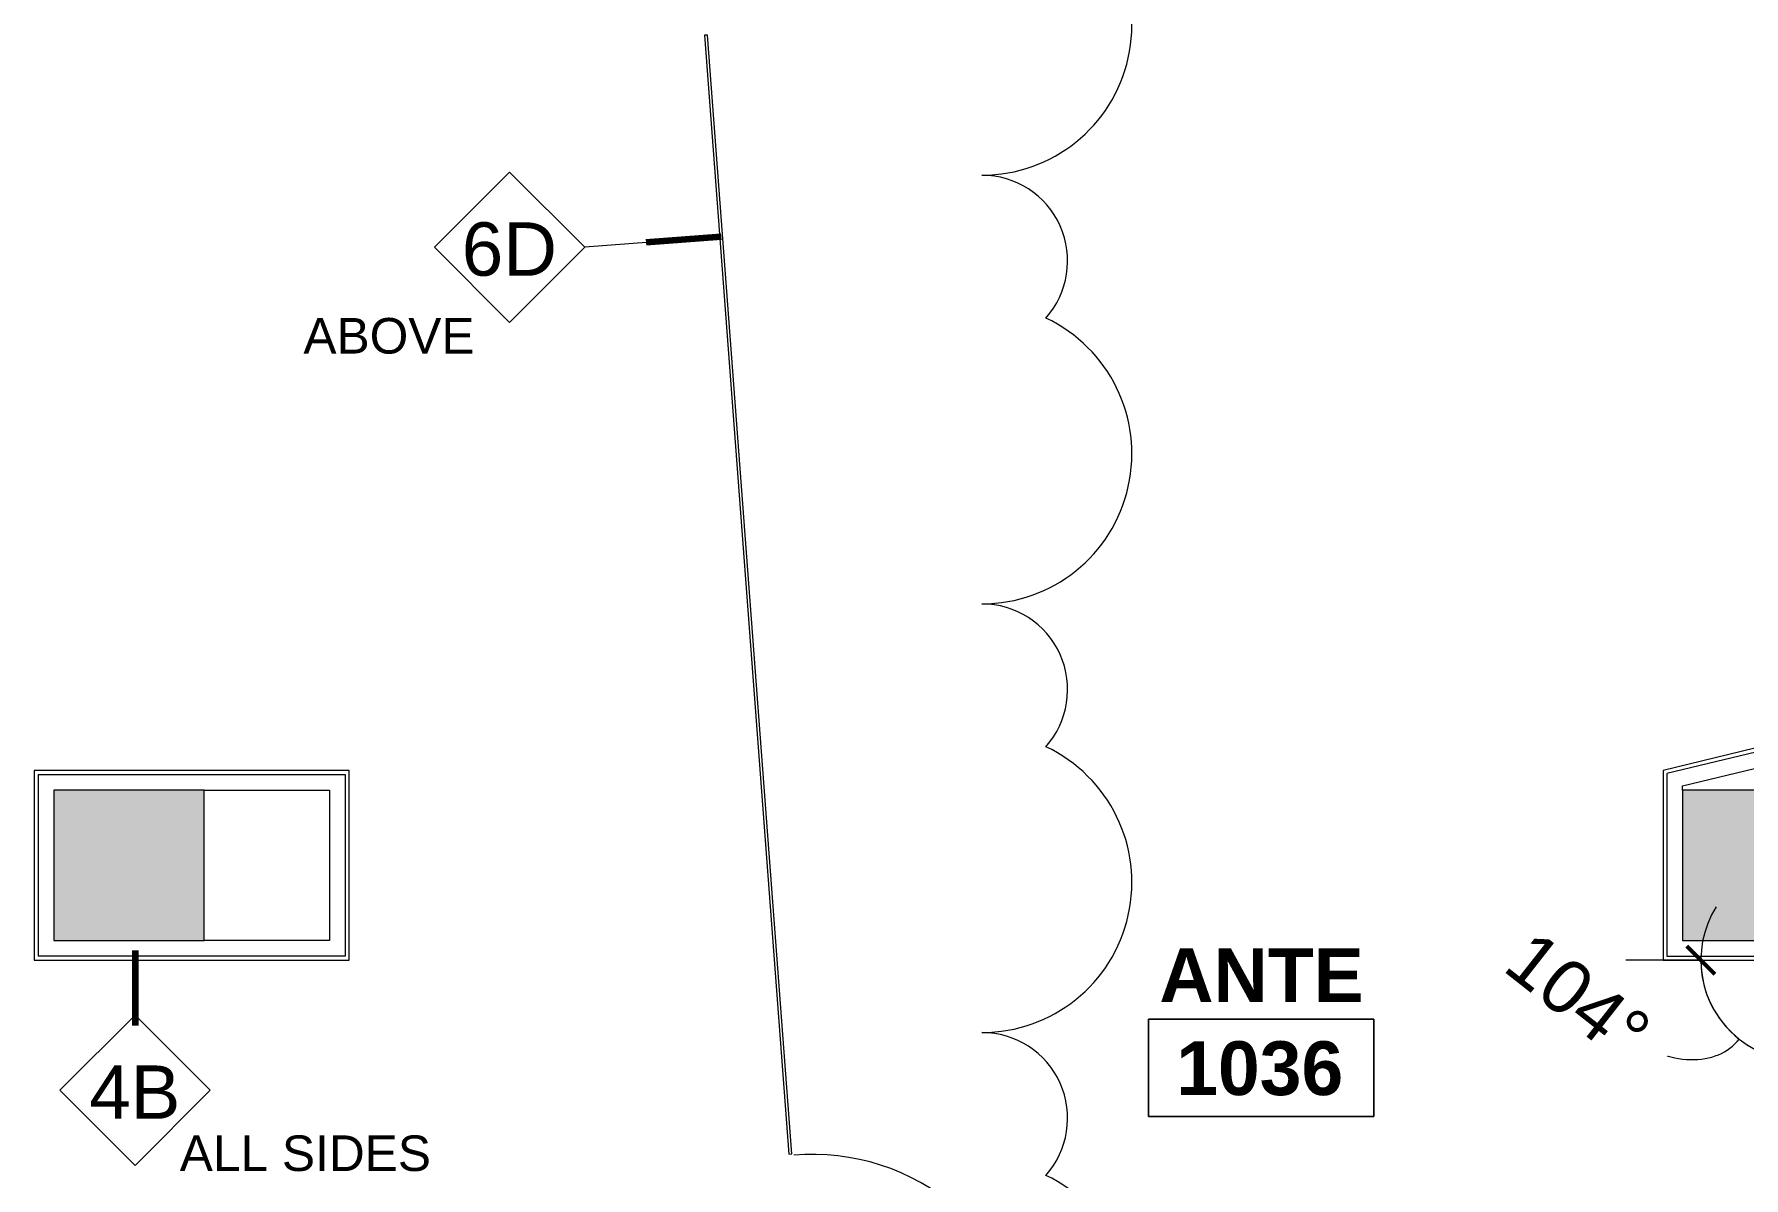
# Model space of a CAD drawing. Header units: inches. Extents: x 920 to 3811, y -644 to 2589.
# Drawn here: x 2231.3 to 2504.2, y 1731.1 to 1913.5 of the extents above; entities that cross this region are included whole.
import ezdxf

# ---------------------------------------------------------------- set-up
doc = ezdxf.new("R2010")
doc.units = ezdxf.units.IN
doc.header["$MEASUREMENT"] = 0
for name, color, linetype, lineweight in [('A-ANNO-DIMS', 211, 'Continuous', 9), ('A-ANNO-DIMS-96', 211, 'Continuous', 9), ('A-AREA-IDEN', 2, 'Continuous', 9), ('A-DOOR', 31, 'Continuous', 13), ('A-WALL', 113, 'Continuous', 13), ('A-WALL-IDEN', 211, 'Continuous', 9), ('G-ANNO-REVC', 71, 'Continuous', 9), ('G-ANNO-TEXT', 231, 'Continuous', 9), ('I-WALL', 2, 'Continuous', 13), ('S-COLS', 52, 'Continuous', 13)]:
    doc.layers.add(name, color=color, linetype=linetype, lineweight=lineweight)
doc.styles.add('Swis721 Lt BT', font='swissl.ttf', dxfattribs={"height": 8.514638})
doc.styles.add('Swis721 Lt BT_1', font='swissl.ttf', dxfattribs={"height": 5.676425})
doc.styles.add('Swis721 Lt BT_B', font='', dxfattribs={"height": 8.583975})
doc.styles.get('Swis721 Lt BT_B').set_extended_font_data('Swis721 Lt BT', bold=True)
doc.dimstyles.new('OTJ_-_Angular_-_3_32__Nearest_Whole_Degree_Tolerance_7', dxfattribs={"dimscale": 12, "dimtxt": 9, "dimasz": 0.375, "dimexe": 0.75, "dimexo": 0.5, "dimgap": 0.5, "dimtad": 1, "dimdec": 1, "dimrnd": 0.5, "dimzin": 3, "dimdsep": 46, "dimlunit": 4, "dimtxsty": 'Swis721 Lt BT', "dimblk1": 'OBLIQUE', "dimblk2": 'OBLIQUE', "dimsah": 1, "dimcen": 0.09, "dimdle": 0.75, "dimadec": 0, "dimazin": 2, "dimtfac": 1, "dimtdec": 4, "dimtix": 1, "dimtmove": 1, "dimatfit": 3, "dimfxl": 1, "dimtvp": 1, "dimtfill": 1, "dimfrac": 2, "dimtolj": 1, "dimtzin": 0, "dimarcsym": 2})

# ---------------------------------------------------------------- blocks, each defined once
blk = doc.blocks.new('Concrete-Rectangular-Column - 24 X 24-4431928-ELEVATION 10 -')
at = {"layer": 'S-COLS'}
blk.add_hatch(color=10, dxfattribs=at).paths.add_polyline_path([(-12, -12), (12, -12), (12, 12), (-12, 12)], flags=0)
at = {"layer": 'S-COLS', "color": 8, "lineweight": 20}
for p, q in [((12, 12), (-12, 12)), ((-12, 12), (-12, -12)), ((12, -12), (12, 12)), ((-12, -12), (12, -12))]:
    blk.add_line(p, q, dxfattribs=at)
blk = doc.blocks.new('Single Glass_All Glass_Frameless - 3_-0_x8_-0_-4752845-ELEVATION 10 -')
at = {"layer": 'A-DOOR'}
for p, q in [((19.99, 36.46), (19.99, 0.96)), ((21.74, 36.46), (19.99, 36.46)), ((21.74, 0.96), (21.74, 36.46)), ((19.99, 0.96), (21.74, 0.96))]:
    blk.add_line(p, q, dxfattribs=at)
at = {"layer": 'A-DOOR', "lineweight": 9}
blk.add_arc((21.74, 0.96), 35.5, 90, 180.5, dxfattribs=at)
blk = doc.blocks.new('DIMBLOCK11-ELEVATION 10 -')
at = {"layer": 'A-ANNO-DIMS-96'}
for p, q in [((2497.37, 1765.81), (2485.37, 1765.81)), ((2497.37, 1765.81), (2497.37, 1765.81)), ((2497.37, 1765.81), (2506.37, 1765.81)), ((2517.19, 1750.23), (2515.07, 1758.98)), ((2517.19, 1750.23), (2520.02, 1738.57))]:
    blk.add_line(p, q, dxfattribs=at)
at = {"layer": 'A-ANNO-DIMS-96', "lineweight": 50}
for p, q in [((2497.37, 1765.81), (2495.12, 1768.06)), ((2497.37, 1765.81), (2499.62, 1763.56)), ((2517.19, 1750.23), (2518.85, 1752.95)), ((2517.19, 1750.23), (2515.53, 1747.51))]:
    blk.add_line(p, q, dxfattribs=at)
at = {"layer": 'A-ANNO-DIMS-96'}
for start, end in [(147.8452, 315.807), (180, 283.6522)]:
    blk.add_arc((2513.41, 1765.81), 16.04, start, end, dxfattribs=at)
blk.add_ellipse((2492.45, 1761.89), major_axis=(-11.04, 8.68), ratio=0.744322, start_param=1.570796, end_param=3.141593, dxfattribs=at)
at = {"layer": 'A-ANNO-DIMS-96', "color": 0, "insert": (2470.74, 1771.03), "char_height": 8.515, "width": 27.2571, "attachment_point": 1, "rotation": 321.8261, "line_spacing_factor": 1.00667, "style": 'Swis721 Lt BT', "bg_fill": 3, "box_fill_scale": 1.25, "bg_fill_color": 0, "bg_fill_transparency": 0}
blk.add_mtext('104°', dxfattribs=at)
blk = doc.blocks.new('_Oblique')
at = {"color": 0, "linetype": 'ByBlock', "lineweight": -2}
blk.add_line((-0.5, -0.5), (0.5, 0.5), dxfattribs=at)
blk = doc.blocks.new('Wall Tag - 1_4_-62626-ELEVATION 10 -')
at = {"layer": 'A-WALL-IDEN'}
for p, q in [((-0.125, 0), (0, 0.125)), ((0, 0.125), (0.125, 0)), ((-0.125, 0), (0, -0.125)), ((0, -0.125), (0.125, 0))]:
    blk.add_line(p, q, dxfattribs=at)
blk = doc.blocks.new('OTJ_ Room Tag - Room Name _ Number-360227-ELEVATION 10 -')
at = {"layer": 'A-AREA-IDEN'}
for p, q in [((-0.1881, -0.1636), (-0.1881, -0.0018)), ((-0.1881, -0.0018), (0.1869, -0.0018)), ((0.1869, -0.0018), (-0.1881, -0.0018)), ((-0.1881, -0.0018), (-0.1881, -0.1636)), ((0.1869, -0.0018), (0.1869, -0.1636)), ((0.1869, -0.1636), (0.1869, -0.0018)), ((0.1869, -0.1636), (-0.1881, -0.1636)), ((-0.1881, -0.1636), (0.1869, -0.1636))]:
    blk.add_line(p, q, dxfattribs=at)
blk = doc.blocks.new('Family - ___-6289747-ELEVATION 10 -')
at = {"layer": 'G-ANNO-REVC'}
for centre, radius, start, end in [((4926.62, 1915), 23.94, 270, 64.7912), ((4926.62, 1877.38), 13.68, 318.1897, 90), ((4926.62, 1846.6), 23.94, 270, 64.7912), ((4926.62, 1808.99), 13.68, 318.1897, 90), ((4926.62, 1778.21), 23.94, 270, 64.7912), ((4926.62, 1740.6), 13.68, 318.1897, 90), ((4926.62, 1709.82), 23.94, 270, 64.7912)]:
    blk.add_arc(centre, radius, start, end, dxfattribs=at)

msp = doc.modelspace()

# ---------------------------------------------------------------- linework, layer by layer
at = {"layer": 'A-WALL'}
for p, q in [((2706.96, 1847.8), (2491.95, 1795.57)), ((2231.95, 1795.44), (2231.95, 1766.44)), ((2231.95, 1795.44), (2280.95, 1795.44)), ((2280.95, 1795.44), (2280.95, 1766.44)), ((2491.95, 1795.57), (2491.95, 1766.44)), ((2280.95, 1766.44), (2231.95, 1766.44)), ((2491.95, 1766.44), (2517.05, 1766.44))]:
    msp.add_line(p, q, dxfattribs=at)
at = {"layer": 'A-WALL-IDEN'}
for p, q in [((2340.99, 1881.2), (2319.21, 1879.56)), ((2247.42, 1767.38), (2247.42, 1757.05))]:
    msp.add_line(p, q, dxfattribs=at)
at = {"layer": 'A-WALL-IDEN', "lineweight": 90}
for p, q in [((2340.99, 1881.2), (2329.03, 1880.3)), ((2247.42, 1767.38), (2247.42, 1755.38))]:
    msp.add_line(p, q, dxfattribs=at)
at = {"layer": 'I-WALL'}
for p, q in [((2338.82, 1913.41), (2338.32, 1913.37)), ((2338.32, 1913.37), (2351.77, 1734.88)), ((2352.27, 1734.92), (2338.82, 1913.41)), ((2706.96, 1848.44), (2491.33, 1796.06)), ((2494.45, 1793.61), (2517.08, 1799.1)), ((2231.33, 1796.06), (2231.33, 1765.81)), ((2281.58, 1796.06), (2231.33, 1796.06)), ((2281.58, 1765.81), (2281.58, 1796.06)), ((2491.33, 1796.06), (2491.33, 1765.81)), ((2494.45, 1792.94), (2494.45, 1793.61)), ((2258.45, 1792.94), (2278.45, 1792.94)), ((2278.45, 1792.94), (2278.45, 1768.94)), ((2278.45, 1768.94), (2258.45, 1768.94)), ((2231.33, 1765.81), (2281.58, 1765.81)), ((2491.33, 1765.81), (2513.41, 1765.81)), ((2351.77, 1734.88), (2352.27, 1734.92))]:
    msp.add_line(p, q, dxfattribs=at)

# ---------------------------------------------------------------- block references
at = {"layer": 'A-AREA-IDEN', "xscale": 95.99999999999994, "yscale": 95.99999999999994, "zscale": 95.99999999999994}
msp.add_blockref('OTJ_ Room Tag - Room Name _ Number-360227-ELEVATION 10 -', (2427.23, 1756.56), dxfattribs=at)
at = {"layer": 'A-DOOR', "rotation": 274.309905947425}
msp.add_blockref('Single Glass_All Glass_Frameless - 3_-0_x8_-0_-4752845-ELEVATION 10 -', (2352.98, 1720.93), dxfattribs=at)
at = {"layer": 'A-WALL-IDEN', "xscale": 95.99999999999994, "yscale": 95.99999999999994, "zscale": 95.99999999999994}
for p in [(2307.21, 1879.56), (2247.42, 1745.05)]:
    msp.add_blockref('Wall Tag - 1_4_-62626-ELEVATION 10 -', p, dxfattribs=at)
at = {"layer": 'G-ANNO-REVC'}
msp.add_blockref('Family - ___-6289747-ELEVATION 10 -', (-2544.01, 0), dxfattribs=at)
at = {"layer": 'S-COLS', "color": 55}
for p in [(2246.45, 1780.94), (2506.45, 1780.94)]:
    msp.add_blockref('Concrete-Rectangular-Column - 24 X 24-4431928-ELEVATION 10 -', p, dxfattribs=at)

# ---------------------------------------------------------------- texts
at = {"layer": 'A-AREA-IDEN', "char_height": 8.584, "attachment_point": 2, "line_spacing_factor": 0.998538, "style": 'Swis721 Lt BT_B'}
for s, insert, width in [('ANTE', (2427.24, 1767.7), 35.424), ('1036', (2426.95, 1752.87), 30.672)]:
    msp.add_mtext(s, dxfattribs=dict(at, insert=insert, width=width))
at = {"layer": 'A-WALL-IDEN', "char_height": 8.515, "attachment_point": 2, "line_spacing_factor": 1.00667, "style": 'Swis721 Lt BT'}
for s, insert, width in [('6D', (2307.18, 1883.53), 17.496), ('4B', (2247.39, 1749.02), 16.632)]:
    msp.add_mtext(s, dxfattribs=dict(at, insert=insert, width=width))
at = {"layer": 'G-ANNO-TEXT', "color": 7, "char_height": 5.676, "attachment_point": 1, "line_spacing_factor": 1.00667, "style": 'Swis721 Lt BT_1'}
for s, insert, width in [('ABOVE', (2274.3, 1868.27), 30.24), ('ALL SIDES', (2254.56, 1737.85), 44.424)]:
    msp.add_mtext(s, dxfattribs=dict(at, insert=insert, width=width))

# ---------------------------------------------------------------- next in the draw order: dimensions: what is measured, and where the dimension line sits
at = {"layer": 'A-ANNO-DIMS'}
dim = msp.add_angular_dim_3p(base=(2507.68, 1750.83), center=(2513.41, 1765.81), p1=(2479.37, 1765.81), p2=(2521.44, 1732.74), dimstyle='OTJ_-_Angular_-_3_32__Nearest_Whole_Degree_Tolerance_7', override={"dimpost": '<>', "dimfxl": 53.515383}, dxfattribs=at)
dim.commit()
dim.dimension.update_dxf_attribs({"geometry": 'DIMBLOCK11-ELEVATION 10 -', "text_midpoint": (2477.95, 1758.15), "dimtype": 165, "text_rotation": 321.8261})

doc.saveas('drawing.dxf')
